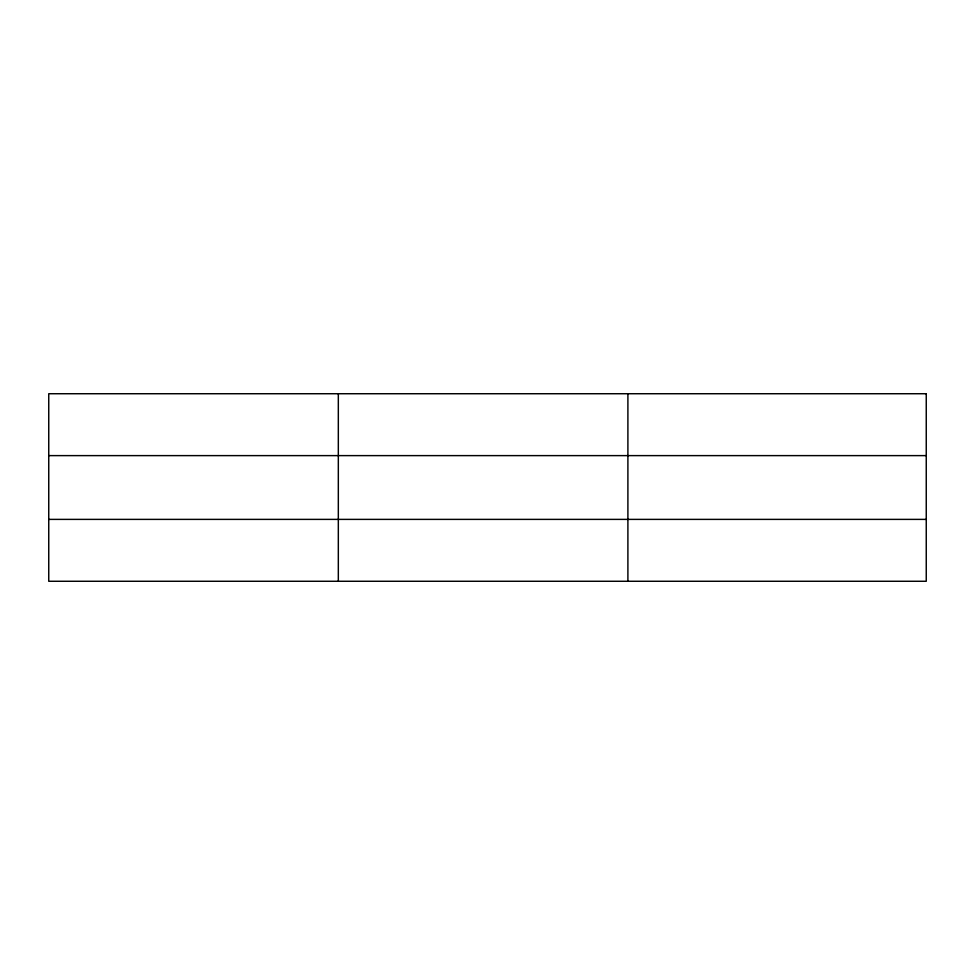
<?xml version="1.0" encoding="UTF-8"?>
<svg xmlns="http://www.w3.org/2000/svg" width="975" height="975" viewBox="0 0 975 975"><rect width="100%" height="100%" fill="white"/><g stroke="black" fill="none" stroke-linecap="round" stroke-linejoin="round"><path stroke-width="1.46" d="M338.325 393.729L338.325 581.271M627.9 393.729L627.9 581.271M48.75 455.617L926.25 455.617M48.75 519.383L926.25 519.383M926.25 393.729L926.25 581.271L48.75 581.271L48.75 393.729L926.25 393.729"/></g></svg>
